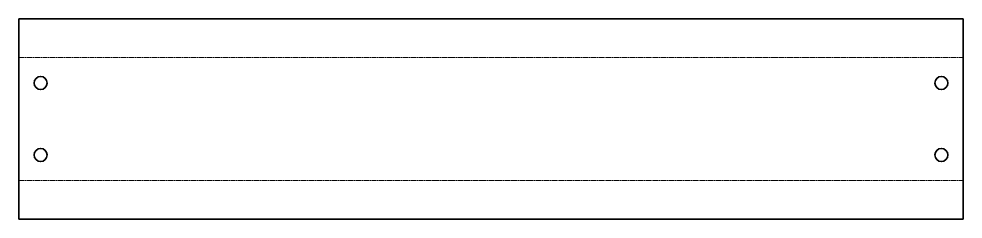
# Model space of a CAD drawing. Header units: inches. Extents: x 0 to 434, y 0 to 92.
import ezdxf

# ---------------------------------------------------------------- set-up
doc = ezdxf.new("R2010")
doc.units = ezdxf.units.IN
doc.header["$MEASUREMENT"] = 0
doc.linetypes.add('Chain', pattern=[13.68, 9.12, -1.14, 2.28, -1.14])
doc.layers.add('SIMUMAK Bend Centerline (ISO)', color=7, linetype='Chain', lineweight=9)
doc.layers.add('SIMUMAK Visible (ISO)', color=7, linetype='Continuous', lineweight=35)

# ---------------------------------------------------------------- blocks, each defined once
blk = doc.blocks.new('SIL-V025-CANAL001_Sheet_SIL-V025-CANAL001 (desplegada)')
at = {"layer": 'SIMUMAK Bend Centerline (ISO)', "ltscale": 0.263158}
for p, q in [((-217, 28.2), (217, 28.2)), ((-217, -28.2), (217, -28.2))]:
    blk.add_line(p, q, dxfattribs=at)
at = {"layer": 'SIMUMAK Visible (ISO)'}
for p, q in [((-217, 45.89), (217, 45.89)), ((-217, 45.89), (-217, -45.89)), ((217, 45.89), (217, -45.89)), ((-217, -45.89), (217, -45.89))]:
    blk.add_line(p, q, dxfattribs=at)
for centre in [(-207, 16.5), (207, 16.5), (-207, -16.5), (207, -16.5)]:
    blk.add_circle(centre, 3, dxfattribs=at)

msp = doc.modelspace()

# ---------------------------------------------------------------- block references
msp.add_blockref('SIL-V025-CANAL001_Sheet_SIL-V025-CANAL001 (desplegada)', (217, 45.89))

doc.saveas('drawing.dxf')
